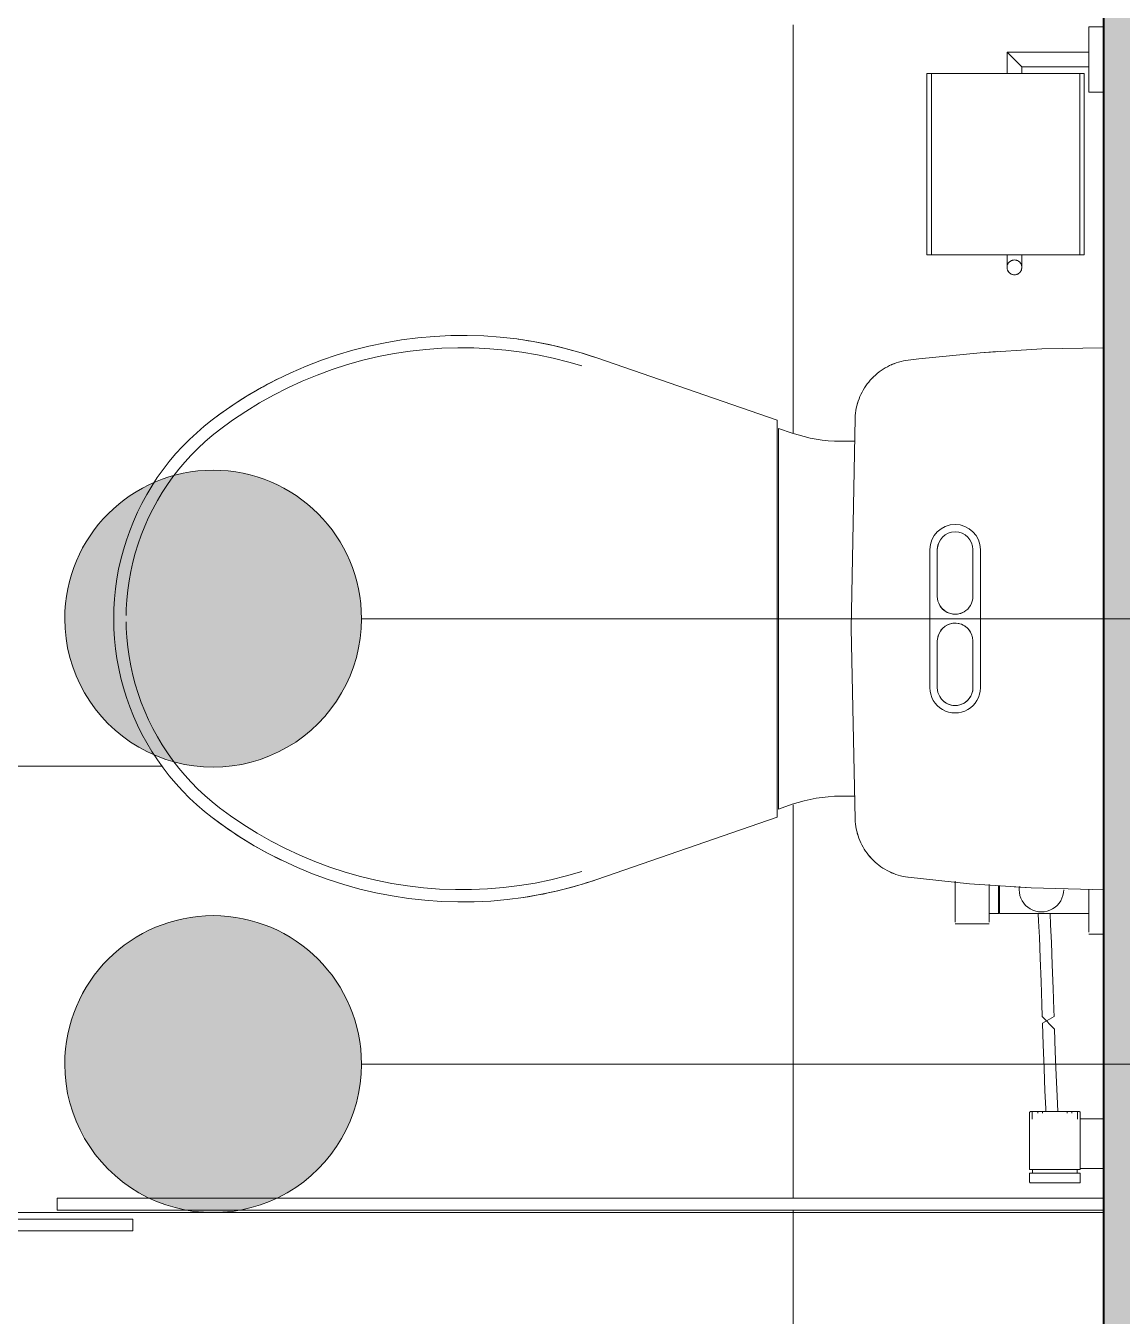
# Model space of a CAD drawing. Header units: millimetres. Extents: x -11245 to 24889, y -43080 to -3800.
# Drawn here: x 1479 to 2218, y -15499 to -14630 of the extents above; entities that cross this region are included whole.
import ezdxf

# ---------------------------------------------------------------- set-up
doc = ezdxf.new("R2010")
doc.units = ezdxf.units.MM
doc.linetypes.add('Projeção', pattern=[3.96875, 2.38125, -1.5875])
for name, color, linetype, lineweight in [('A-ANNO-NOTE', 131, 'Continuous', 9), ('A-FLOR', 192, 'Continuous', 18), ('A-FLOR-PATT', 8, 'Continuous', 18), ('A-GENM', 13, 'Continuous', 9), ('A-WALL', 113, 'Continuous', 18), ('A-WALL-PATT', 111, 'Continuous', 18), ('I-FURN', 30, 'Continuous', 9), ('P-SANR-FIXT', 6, 'Continuous', 9)]:
    doc.layers.add(name, color=color, linetype=linetype, lineweight=lineweight)

# ---------------------------------------------------------------- blocks, each defined once
blk = doc.blocks.new('CRT-POR-Folha-Madeira-Face Based vidro - CRT-POR-Folha-Madeira-Face Based vidro-4438601-PONTOS HIDRÁULICOS TÉRREO')
at = {"layer": 'A-GENM'}
for p, q in [((2205.38, -15419.91), (1500.38, -15419.91)), ((1500.38, -15419.91), (1500.38, -15427.91)), ((2205.38, -15427.91), (2205.38, -15419.91)), ((1500.38, -15427.91), (2205.38, -15427.91))]:
    blk.add_line(p, q, dxfattribs=at)
blk = doc.blocks.new('CRT-POR-Folha-Madeira-Face Based vidro - CRT-POR-Folha-Madeira-Face Based vidro-4438602-PONTOS HIDRÁULICOS TÉRREO')
at = {"layer": 'A-GENM'}
for p, q in [((1551.38, -15433.99), (796.38, -15433.99)), ((796.38, -15433.99), (796.38, -15441.99)), ((1551.38, -15441.99), (1551.38, -15433.99)), ((796.38, -15441.99), (1551.38, -15441.99))]:
    blk.add_line(p, q, dxfattribs=at)
blk = doc.blocks.new('Bacia Sanitária - Caixa acoplada-3529764-PONTOS HIDRÁULICOS TÉRREO')
at = {"layer": 'P-SANR-FIXT'}
for p, q in [((171.5, -173), (78.5, -173)), ((110, -178), (78.5, -178)), ((171.5, -178), (140, -178)), ((78.5, -202), (110, -202)), ((78.5, -207), (171.5, -207)), ((140, -202), (171.5, -202)), ((5.46, -257.72), (5.46, -267.18)), ((244.54, -267.18), (244.54, -257.69)), ((0, -299.76), (-3.18, -309)), ((253.18, -309), (250, -299.76)), ((-8.77, -310), (-50.6, -431.35)), ((-50.6, -431.35), (-8.77, -310)), ((-3.18, -309), (253.18, -309)), ((242.91, -310), (7.09, -310)), ((300.6, -431.35), (258.77, -310)), ((258.77, -310), (300.6, -431.35))]:
    blk.add_line(p, q, dxfattribs=at)
at = {"layer": 'P-SANR-FIXT', "flags": 128}
for points in [[(-57.5, -90), (-56.67, -131.59), (-54.17, -173.11), (-50.02, -214.5), (-49.13, -221.64)], [(-57.5, -90), (-56.67, -131.59), (-55.63, -148.82)], [(299.13, -221.64), (303.57, -180.28), (306.36, -138.78), (307.48, -97.2), (307.5, -90)], [(305.59, -150.22), (306.36, -138.78), (307.48, -97.2), (307.5, -90)], [(-54.86, -161.66), (-54.17, -173.11), (-50.02, -214.5), (-49.13, -221.64)], [(299.13, -221.64), (303.57, -180.28), (304.73, -163.06)], [(-49.13, -221.64), (-48.89, -223.27), (-48.59, -224.88), (-48.22, -226.47), (-47.79, -228.06), (-47.29, -229.62), (-46.74, -231.16), (-46.12, -232.68), (-45.44, -234.17), (-44.7, -235.64), (-43.9, -237.07), (-43.05, -238.47), (-42.14, -239.84), (-41.18, -241.17), (-40.17, -242.45), (-39.1, -243.7), (-37.99, -244.9), (-36.83, -246.06), (-35.62, -247.17), (-34.37, -248.23), (-33.08, -249.24), (-31.75, -250.2), (-30.38, -251.11), (-28.97, -251.96), (-27.54, -252.75), (-26.07, -253.48), (-24.58, -254.16), (-23.06, -254.77), (-21.51, -255.32), (-19.95, -255.81), (-18.36, -256.24), (-16.77, -256.6), (-15.15, -256.9), (-13.53, -257.14), (-11.9, -257.31), (-10.26, -257.41), (-10.03, -257.42)], [(-49.13, -221.64), (-48.89, -223.27), (-48.59, -224.88), (-48.22, -226.47), (-47.79, -228.06), (-47.29, -229.62), (-46.74, -231.16), (-46.12, -232.68), (-45.44, -234.17), (-44.7, -235.64), (-43.9, -237.07), (-43.05, -238.47), (-42.14, -239.84), (-41.18, -241.17), (-40.17, -242.45), (-39.1, -243.7), (-37.99, -244.9), (-36.83, -246.06), (-35.62, -247.17), (-34.37, -248.23), (-33.08, -249.24), (-31.75, -250.2), (-30.38, -251.11), (-28.97, -251.96), (-27.54, -252.75), (-26.07, -253.48), (-24.58, -254.16), (-23.06, -254.77), (-21.51, -255.32), (-19.95, -255.81), (-18.36, -256.24), (-16.77, -256.6), (-15.15, -256.9), (-13.53, -257.14), (-11.9, -257.31), (-10.26, -257.41)], [(260.03, -257.42), (261.67, -257.33), (263.3, -257.17), (264.92, -256.94), (266.54, -256.65), (268.14, -256.3), (269.72, -255.88), (271.29, -255.4), (272.84, -254.85), (274.36, -254.25), (275.86, -253.58), (277.33, -252.86), (278.77, -252.07), (280.18, -251.23), (281.55, -250.34), (282.89, -249.38), (284.19, -248.38), (285.44, -247.33), (286.66, -246.22), (287.82, -245.07), (288.94, -243.88), (290.02, -242.64), (291.04, -241.35), (292.01, -240.03), (292.92, -238.67), (293.78, -237.27), (294.59, -235.84), (295.34, -234.38), (296.02, -232.9), (296.65, -231.38), (297.22, -229.84), (297.72, -228.28), (298.16, -226.7), (298.54, -225.11), (298.85, -223.5), (299.1, -221.88), (299.13, -221.64)], [(260.03, -257.42), (261.67, -257.33), (263.3, -257.17), (264.92, -256.94), (266.54, -256.65), (268.14, -256.3), (269.72, -255.88), (271.29, -255.4), (272.84, -254.85), (274.36, -254.25), (275.86, -253.58), (277.33, -252.86), (278.77, -252.07), (280.18, -251.23), (281.55, -250.34), (282.89, -249.38), (284.19, -248.38), (285.44, -247.33), (286.66, -246.22), (287.82, -245.07), (288.94, -243.88), (290.02, -242.64), (291.04, -241.35), (292.01, -240.03), (292.92, -238.67), (293.78, -237.27), (294.59, -235.84), (295.34, -234.38), (296.02, -232.9), (296.65, -231.38), (297.22, -229.84), (297.72, -228.28), (298.16, -226.7), (298.54, -225.11), (298.85, -223.5), (299.1, -221.88)], [(-10.03, -257.42), (131.54, -259.99), (260.03, -257.42)], [(128.36, -259.94), (131.54, -259.99), (260.03, -257.42)], [(7.09, -310), (3.56, -310), (0.21, -310), (-2.8, -310), (-5.31, -310), (-7.2, -310), (-8.38, -310), (-8.77, -310)], [(258.77, -310), (258.38, -310), (257.2, -310), (255.31, -310), (252.8, -310), (249.79, -310), (246.44, -310), (242.91, -310)], [(-50.6, -431.35), (-54.02, -441.95), (-57.01, -452.67), (-59.57, -463.5), (-61.69, -474.43), (-63.38, -485.43), (-64.62, -496.49), (-65.42, -507.6), (-65.78, -518.72), (-65.69, -529.85), (-65.15, -540.97), (-64.17, -552.06), (-62.75, -563.1), (-60.89, -574.07), (-58.59, -584.96), (-55.86, -595.75), (-52.69, -606.43), (-49.11, -616.96), (-45.1, -627.35), (-40.68, -637.57), (-35.86, -647.6), (-30.64, -657.43), (-25.03, -667.04), (-19.05, -676.43), (-12.69, -685.56), (-8.87, -690.69)], [(258.87, -690.69), (265.44, -681.71), (271.64, -672.46), (277.47, -662.98), (282.91, -653.27), (287.96, -643.35), (292.61, -633.24), (296.86, -622.95), (300.68, -612.5), (304.09, -601.9), (307.07, -591.18), (309.62, -580.34), (311.73, -569.41), (313.41, -558.41), (314.64, -547.34), (315.43, -536.24), (315.78, -525.12), (315.68, -513.99), (315.13, -502.87), (314.14, -491.78), (312.71, -480.74), (310.84, -469.77), (308.53, -458.88), (305.79, -448.09), (302.62, -437.42), (300.6, -431.35)], [(-2.27, -685.67), (-8.64, -676.95), (-14.66, -667.98), (-20.32, -658.78), (-25.6, -649.36), (-30.5, -639.74), (-35.01, -629.93), (-39.13, -619.94), (-42.84, -609.8), (-46.15, -599.52), (-49.04, -589.11), (-51.51, -578.6), (-53.56, -568), (-55.19, -557.32), (-56.38, -546.59), (-57.15, -535.82), (-57.48, -525.02), (-57.39, -514.23), (-56.86, -503.44), (-55.9, -492.68), (-54.51, -481.97), (-52.69, -471.33), (-50.45, -460.76), (-47.79, -450.3), (-45.22, -441.55)], [(295.22, -441.55), (298.24, -451.92), (300.83, -462.4), (303.01, -472.98), (304.75, -483.64), (306.08, -494.36), (306.97, -505.12), (307.43, -515.91), (307.46, -526.71), (307.06, -537.5), (306.22, -548.27), (304.96, -558.99), (303.27, -569.66), (301.15, -580.25), (298.61, -590.74), (295.66, -601.13), (292.29, -611.39), (288.51, -621.51), (284.33, -631.47), (279.76, -641.25), (274.8, -650.84), (269.46, -660.23), (263.75, -669.39), (257.67, -678.32), (252.27, -685.67)], [(122.86, -748.66), (118.6, -748.58), (112.21, -748.19), (105.85, -747.55), (99.51, -746.66), (93.21, -745.52), (86.97, -744.12), (80.78, -742.47), (74.67, -740.58), (68.64, -738.45), (62.69, -736.07), (56.85, -733.47), (51.12, -730.62), (45.5, -727.56), (40.01, -724.27), (34.66, -720.76), (29.45, -717.04), (24.39, -713.12), (19.5, -708.99), (14.77, -704.68), (10.22, -700.18), (5.86, -695.5), (1.68, -690.65), (-2.27, -685.67)], [(252.27, -685.67), (248.29, -690.68), (244.12, -695.53), (239.75, -700.21), (235.2, -704.71), (230.47, -709.02), (225.58, -713.14), (220.52, -717.06), (215.31, -720.78), (209.96, -724.29), (204.47, -727.58), (198.85, -730.64), (193.12, -733.48), (187.27, -736.09), (181.33, -738.46), (175.29, -740.59), (169.18, -742.48), (162.99, -744.13), (156.75, -745.52), (150.45, -746.67), (144.12, -747.56), (137.75, -748.2), (131.36, -748.58), (127.04, -748.66)], [(-8.87, -690.69), (-4.69, -695.97), (-0.29, -701.07), (4.3, -705.99), (9.09, -710.72), (14.06, -715.26), (19.21, -719.59), (24.53, -723.72), (30.01, -727.63), (35.64, -731.32), (41.41, -734.77), (47.32, -738), (53.35, -740.99), (59.5, -743.73), (65.75, -746.23), (72.1, -748.47), (78.53, -750.46), (85.04, -752.19), (91.6, -753.65), (98.23, -754.86), (104.89, -755.79), (111.59, -756.47), (118.31, -756.87), (125.04, -757), (131.77, -756.86), (138.49, -756.46), (145.19, -755.78), (151.85, -754.84), (158.48, -753.64), (165.04, -752.17), (171.55, -750.43), (177.98, -748.44), (184.32, -746.2), (190.57, -743.7), (196.72, -740.95), (202.75, -737.96), (208.66, -734.73), (214.43, -731.27), (220.06, -727.58), (225.54, -723.67), (230.85, -719.54), (236, -715.2), (240.97, -710.66), (245.76, -705.93), (250.35, -701.01), (254.74, -695.9), (258.87, -690.69)]]:
    blk.add_lwpolyline(points, dxfattribs=at)
at = {"layer": 'P-SANR-FIXT'}
for centre, radius, start, end in [((78.5, -190), 17, 90, 270), ((171.5, -190), 17, 270, 90), ((78.5, -190), 12, 90, 180), ((78.5, -190), 12, 90, 270), ((110, -190), 12, 60, 90), ((110, -190), 12, 270, 90), ((140, -190), 12, 90, 270), ((140, -190), 12, 120, 210), ((171.5, -190), 12, 300, 90), ((171.5, -190), 12, 270, 90), ((110, -190), 12, 300, 30), ((140, -190), 12, 225, 255), ((78.5, -190), 12, 240, 270), ((-8.46, -216.45), 41, 200.69789, 204.26904), ((258.46, -216.45), 41, 335.5054, 339.30211), ((-8.46, -216.45), 41, 225.24012, 227.54301), ((258.46, -216.45), 41, 310.06676, 312.45699), ((-8.46, -216.45), 41, 250.59143, 254.38814), ((258.46, -216.45), 41, 285.61186, 289.18302), ((-94.5, -267.18), 99.96, 340.98138, 0), ((344.5, -267.18), 99.96, 180, 199.01862), ((212.5, -522.04), 278.29, 160.98138, 172.24546), ((37.5, -522.04), 278.29, 7.75454, 19.01862), ((212.5, -522.04), 278.29, 206.03771, 217.30179), ((37.5, -522.04), 278.29, 322.69821, 333.96229)]:
    blk.add_arc(centre, radius, start, end, dxfattribs=at)
blk = doc.blocks.new('Ducha Higiênica Mix_Match - Cobre Escovado-4413496-PONTOS HIDRÁULICOS TÉRREO')
at = {"layer": 'P-SANR-FIXT', "color": 55}
for p, q in [((30, -10), (30, 0)), ((154.25, 0), (154.25, -15.74)), ((187.75, -15.76), (187.75, 0)), ((0, -10), (28.53, -10)), ((16, -70), (16, -10)), ((188.5, -15.74), (150.04, -15.74)), ((188.5, -15.74), (188.5, -32.76)), ((196.99, -15.74), (191, -15.74)), ((191, -32.76), (191, -15.74)), ((154.65, -17.51), (149.5, -17.51)), ((149.5, -17.51), (149.5, -32.76)), ((149.5, -17.51), (149.5, -32.76)), ((150.5, -21.36), (149.5, -21.36)), ((150.5, -24.46), (149.5, -24.46)), ((191, -17.71), (188.5, -17.71)), ((149.5, -32.76), (149.5, -48.01)), ((149.5, -32.76), (149.5, -48.01)), ((188.5, -32.76), (188.5, -49.78)), ((191, -49.78), (191, -32.76)), ((149.5, -41.06), (150.5, -41.06)), ((149.5, -44.16), (150.5, -44.16)), ((149.5, -48.01), (154.65, -48.01)), ((150.04, -49.78), (188.5, -49.78)), ((188.5, -47.81), (191, -47.81)), ((191, -49.78), (196.99, -49.78)), ((-3.57, -77), (0, -77)), ((-2.92, -70.8), (0, -70.8)), ((0, -70.4), (-2.87, -70.4)), ((-2.87, -70.4), (0, -70.4)), ((-2.82, -70), (0, -70)), ((0, -70), (16, -70)), ((0, -70.4), (0, -70.4)), ((0, -70.8), (16, -70.8)), ((0, -77), (21.87, -77)), ((15.31, -70.4), (16, -70)), ((16, -70.8), (15.31, -70.4)), ((16, -77), (16, -70.8)), ((23, -100), (23, -77)), ((-5.65, -100), (0, -100)), ((0, -100), (21.87, -100))]:
    blk.add_line(p, q, dxfattribs=at)
at = {"layer": 'P-SANR-FIXT', "color": 55, "flags": 128}
for points in [[(149.5, -16.28), (149.5, -16.26), (149.5, -16.24), (149.5, -16.22), (149.51, -16.2), (149.51, -16.18), (149.52, -16.15), (149.52, -16.13), (149.53, -16.11), (149.53, -16.09), (149.54, -16.07), (149.55, -16.05), (149.56, -16.03), (149.57, -16.01), (149.58, -15.99), (149.6, -15.98), (149.61, -15.96), (149.62, -15.94), (149.64, -15.92), (149.65, -15.91), (149.66, -15.89), (149.68, -15.88), (149.7, -15.86), (149.71, -15.85), (149.73, -15.84), (149.75, -15.83), (149.77, -15.81), (149.79, -15.8), (149.81, -15.79), (149.83, -15.78), (149.85, -15.78), (149.87, -15.77), (149.89, -15.76), (149.91, -15.76), (149.93, -15.75), (149.95, -15.75), (149.97, -15.74), (149.99, -15.74), (150.02, -15.74), (150.04, -15.74), (150.04, -15.74)], [(149.5, -17.93), (149.5, -17.65), (149.5, -17.4), (149.5, -17.18), (149.5, -16.97), (149.5, -16.8), (149.5, -16.65), (149.5, -16.52), (149.5, -16.42), (149.5, -16.35), (149.5, -16.3), (149.5, -16.28)], [(149.5, -16.28), (149.5, -16.3), (149.5, -16.34), (149.5, -16.4), (149.5, -16.49), (149.5, -16.61), (149.5, -16.76), (149.5, -16.92), (149.5, -17.12), (149.5, -17.34), (149.5, -17.58), (149.5, -17.85), (149.5, -18.14), (149.5, -18.46), (149.5, -18.8), (149.5, -19.16), (149.5, -19.54), (149.5, -19.95), (149.5, -20.37), (149.5, -20.82), (149.5, -21.28), (149.5, -21.76), (149.5, -22.26), (149.5, -22.78), (149.5, -23.31), (149.5, -23.86), (149.5, -24.42), (149.5, -24.99), (149.5, -25.58), (149.5, -26.18), (149.5, -26.79), (149.5, -27.41), (149.5, -28.03), (149.5, -28.67), (149.5, -29.31), (149.5, -29.96), (149.5, -30.61), (149.5, -31.26), (149.5, -31.92), (149.5, -32.58), (149.5, -32.76)], [(196.99, -15.74), (197.01, -15.74), (197.03, -15.74), (197.05, -15.74), (197.07, -15.75), (197.1, -15.75), (197.12, -15.75), (197.14, -15.76), (197.16, -15.77), (197.18, -15.77), (197.2, -15.78), (197.22, -15.79), (197.24, -15.8), (197.26, -15.81), (197.28, -15.82), (197.29, -15.83), (197.31, -15.85), (197.33, -15.86), (197.35, -15.87), (197.36, -15.89), (197.38, -15.9), (197.39, -15.92), (197.41, -15.94), (197.42, -15.95), (197.43, -15.97), (197.44, -15.99), (197.46, -16.01), (197.47, -16.03), (197.48, -16.04), (197.48, -16.06), (197.49, -16.08), (197.5, -16.1), (197.51, -16.13), (197.51, -16.15), (197.52, -16.17), (197.52, -16.19), (197.52, -16.21), (197.53, -16.23), (197.53, -16.25), (197.53, -16.27), (197.53, -16.28)], [(197.53, -32.76), (197.53, -32.1), (197.53, -31.44), (197.53, -30.79), (197.53, -30.13), (197.53, -29.48), (197.53, -28.84), (197.53, -28.2), (197.53, -27.57), (197.53, -26.95), (197.53, -26.34), (197.53, -25.74), (197.53, -25.15), (197.53, -24.57), (197.53, -24.01), (197.53, -23.45), (197.53, -22.92), (197.53, -22.4), (197.53, -21.89), (197.53, -21.41), (197.53, -20.94), (197.53, -20.49), (197.53, -20.06), (197.53, -19.65), (197.53, -19.26), (197.53, -18.89), (197.53, -18.55), (197.53, -18.23), (197.53, -17.93), (197.53, -17.65), (197.53, -17.4), (197.53, -17.17), (197.53, -16.97), (197.53, -16.8), (197.53, -16.64), (197.53, -16.52), (197.53, -16.42), (197.53, -16.35), (197.53, -16.3), (197.53, -16.28)], [(197.53, -16.28), (197.53, -16.29), (197.53, -16.33), (197.53, -16.4), (197.53, -16.49), (197.53, -16.61), (197.53, -16.75), (197.53, -16.92), (197.53, -17.12), (197.53, -17.34), (197.53, -17.58), (197.53, -17.85), (197.53, -18.14), (197.53, -18.46), (197.53, -18.8), (197.53, -19.16), (197.53, -19.54), (197.53, -19.95), (197.53, -20.37), (197.53, -20.81), (197.53, -21.28), (197.53, -21.76), (197.53, -22.26), (197.53, -22.78), (197.53, -23.31), (197.53, -23.85), (197.53, -24.42), (197.53, -24.99), (197.53, -25.58), (197.53, -26.18), (197.53, -26.79), (197.53, -27.41), (197.53, -28.03), (197.53, -28.67), (197.53, -29.31), (197.53, -29.96), (197.53, -30.61), (197.53, -31.26), (197.53, -31.92), (197.53, -32.58), (197.53, -32.76)], [(16, -36.04), (23.68, -35.63), (35.59, -35.1), (50.51, -34.52), (66.46, -33.95), (81.02, -33.45), (85.5, -33.3)], [(149.5, -30.85), (138.98, -31.34), (124.91, -31.91), (109.07, -32.49), (93.93, -33.01), (85.5, -41.3)], [(149.5, -38.85), (147.32, -38.96), (135.41, -39.5), (120.49, -40.08), (104.54, -40.65), (89.98, -41.15), (85.5, -33.3)], [(149.5, -32.76), (149.5, -33.42), (149.5, -34.07), (149.5, -34.73), (149.5, -35.38), (149.5, -36.03), (149.5, -36.67), (149.5, -37.31), (149.5, -37.94), (149.5, -38.56), (149.5, -39.17), (149.5, -39.77), (149.5, -40.37), (149.5, -40.94), (149.5, -41.51), (149.5, -42.06), (149.5, -42.6), (149.5, -43.12), (149.5, -43.62), (149.5, -44.11), (149.5, -44.58), (149.5, -45.03), (149.5, -45.46), (149.5, -45.86), (149.5, -46.25), (149.5, -46.62), (149.5, -46.97), (149.5, -47.29), (149.5, -47.59), (149.5, -47.86), (149.5, -48.11), (149.5, -48.34), (149.5, -48.54), (149.5, -48.72), (149.5, -48.87), (149.5, -48.99), (149.5, -49.09), (149.5, -49.16), (149.5, -49.21), (149.5, -49.23)], [(197.53, -32.76), (197.53, -33.42), (197.53, -34.07), (197.53, -34.73), (197.53, -35.38), (197.53, -36.03), (197.53, -36.67), (197.53, -37.31), (197.53, -37.94), (197.53, -38.56), (197.53, -39.17), (197.53, -39.78), (197.53, -40.37), (197.53, -40.94), (197.53, -41.51), (197.53, -42.06), (197.53, -42.6), (197.53, -43.12), (197.53, -43.62), (197.53, -44.11), (197.53, -44.58), (197.53, -45.03), (197.53, -45.46), (197.53, -45.87), (197.53, -46.26), (197.53, -46.62), (197.53, -46.97), (197.53, -47.29), (197.53, -47.59), (197.53, -47.86), (197.53, -48.12), (197.53, -48.34), (197.53, -48.54), (197.53, -48.72), (197.53, -48.87), (197.53, -49), (197.53, -49.09), (197.53, -49.17), (197.53, -49.21), (197.53, -49.23)], [(197.53, -49.23), (197.53, -49.22), (197.53, -49.18), (197.53, -49.12), (197.53, -49.02), (197.53, -48.91), (197.53, -48.76), (197.53, -48.59), (197.53, -48.4), (197.53, -48.18), (197.53, -47.93), (197.53, -47.67), (197.53, -47.37), (197.53, -47.06), (197.53, -46.72), (197.53, -46.36), (197.53, -45.97), (197.53, -45.57), (197.53, -45.15), (197.53, -44.7), (197.53, -44.24), (197.53, -43.76), (197.53, -43.26), (197.53, -42.74), (197.53, -42.21), (197.53, -41.66), (197.53, -41.1), (197.53, -40.52), (197.53, -39.94), (197.53, -39.34), (197.53, -38.73), (197.53, -38.11), (197.53, -37.48), (197.53, -36.85), (197.53, -36.21), (197.53, -35.56), (197.53, -34.91), (197.53, -34.25), (197.53, -33.59), (197.53, -32.94), (197.53, -32.76)], [(16, -44.06), (21.18, -43.76), (32.02, -43.25), (46.09, -42.68), (61.93, -42.11), (77.07, -41.58), (85.5, -41.3)], [(149.5, -49.23), (149.5, -49.22), (149.5, -49.18), (149.5, -49.11), (149.5, -49.02), (149.5, -48.9), (149.5, -48.76), (149.5, -48.59), (149.5, -48.4), (149.5, -48.18), (149.5, -47.93), (149.5, -47.66)], [(150.04, -49.78), (150.02, -49.78), (150, -49.77), (149.98, -49.77), (149.96, -49.77), (149.94, -49.77), (149.91, -49.76), (149.89, -49.75), (149.87, -49.75), (149.85, -49.74), (149.83, -49.73), (149.81, -49.72), (149.79, -49.71), (149.77, -49.7), (149.76, -49.69), (149.74, -49.68), (149.72, -49.67), (149.7, -49.66), (149.69, -49.64), (149.67, -49.63), (149.65, -49.61), (149.64, -49.6), (149.62, -49.58), (149.61, -49.56), (149.6, -49.54), (149.59, -49.53), (149.57, -49.51), (149.56, -49.49), (149.55, -49.47), (149.55, -49.45), (149.54, -49.43), (149.53, -49.41), (149.52, -49.39), (149.52, -49.37), (149.51, -49.35), (149.51, -49.32), (149.5, -49.3), (149.5, -49.28), (149.5, -49.26), (149.5, -49.24), (149.5, -49.23)], [(197.53, -49.23), (197.53, -49.26), (197.53, -49.28), (197.53, -49.3), (197.52, -49.32), (197.52, -49.34), (197.51, -49.36), (197.51, -49.38), (197.5, -49.41), (197.49, -49.43), (197.49, -49.45), (197.48, -49.47), (197.47, -49.48), (197.46, -49.5), (197.45, -49.52), (197.43, -49.54), (197.42, -49.56), (197.41, -49.58), (197.4, -49.59), (197.38, -49.61), (197.37, -49.62), (197.35, -49.64), (197.33, -49.65), (197.32, -49.67), (197.3, -49.68), (197.28, -49.69), (197.26, -49.7), (197.24, -49.71), (197.22, -49.72), (197.2, -49.73), (197.18, -49.74), (197.16, -49.75), (197.14, -49.75), (197.12, -49.76), (197.1, -49.76), (197.08, -49.77), (197.06, -49.77), (197.04, -49.77), (197.02, -49.78), (196.99, -49.78), (196.99, -49.78)]]:
    blk.add_lwpolyline(points, dxfattribs=at)
at = {"layer": 'P-SANR-FIXT', "color": 55}
for start, end in [(270, 90), (261.69343, 270)]:
    blk.add_arc((0, -41.84), 15, start, end, dxfattribs=at)
blk = doc.blocks.new('PAPELEIRA - PAPELEIRA-4686294-PONTOS HIDRÁULICOS TÉRREO')
at = {"layer": 'I-FURN', "color": 254}
for p, q in [((-22, 0), (-22, -10)), ((22, -10), (22, 0)), ((22, -10), (-22, -10)), ((-5, -10), (-5, -65)), ((5, -55), (5, -10)), ((131.6, -12.96), (9.36, -12.96)), ((9.36, -118.96), (9.36, -12.96)), ((131.6, -15.86), (9.36, -15.86)), ((131.6, -12.96), (131.6, -118.96)), ((9.36, -55), (5, -55)), ((140, -55), (131.6, -55)), ((140, -55), (131.6, -55)), ((-5, -65), (9.36, -65)), ((131.6, -65), (140, -65)), ((131.6, -65), (140, -65)), ((9.36, -115.86), (131.6, -115.86)), ((9.36, -118.96), (131.6, -118.96))]:
    blk.add_line(p, q, dxfattribs=at)
for start, end in [(90, 270), (270, 90)]:
    blk.add_arc((140, -60), 5, start, end, dxfattribs=at)
for points, knots in [([(-5, -65), (-5, -65), (-4.91, -64.91), (-4.63, -64.63), (-4.34, -64.34), (-4.04, -64.04), (-3.76, -63.76), (-3.46, -63.46), (-3.05, -63.05), (-2.6, -62.6), (-2.21, -62.21), (-1.91, -61.91), (-1.61, -61.61), (-1.3, -61.3), (-0.98, -60.98), (-0.65, -60.65), (-0.33, -60.33), (0, -60), (0.33, -59.67), (0.65, -59.35), (0.98, -59.02), (1.3, -58.7), (1.61, -58.39), (1.91, -58.09), (2.21, -57.79), (2.5, -57.5), (2.78, -57.22), (3.13, -56.86), (3.46, -56.54), (3.76, -56.24), (4.04, -55.96), (4.34, -55.66), (4.63, -55.37), (4.91, -55.09), (5, -55), (5, -55)], [0, 0, 0, 0, 0.083333, 0.125, 0.166667, 0.208333, 0.229167, 0.25, 0.291667, 0.333333, 0.354167, 0.375, 0.395833, 0.416667, 0.4375, 0.458333, 0.479167, 0.5, 0.520833, 0.541667, 0.5625, 0.583333, 0.604167, 0.625, 0.645833, 0.666667, 0.6875, 0.708333, 0.75, 0.770833, 0.791667, 0.833333, 0.875, 0.916667, 1, 1, 1, 1]), ([(135.67, -62.5), (135.56, -62.31), (135.37, -61.92), (135.09, -61.09), (134.94, -60), (135.09, -58.91), (135.37, -58.08), (135.56, -57.69), (135.67, -57.5)], [0.3333333, 0.3333333, 0.3333333, 0.3333333, 0.375, 0.4166667, 0.5, 0.5833333, 0.625, 0.6666667, 0.6666667, 0.6666667, 0.6666667]), ([(137.5, -55.67), (137.59, -55.62), (137.79, -55.51), (138.19, -55.33), (138.91, -55.09), (139.55, -55), (140, -55)], [0.8333333, 0.8333333, 0.8333333, 0.8333333, 0.8541667, 0.875, 0.9166667, 1, 1, 1, 1]), ([(140, -55), (140.45, -55), (141.09, -55.09), (141.92, -55.37), (142.31, -55.56), (142.5, -55.67)], [0, 0, 0, 0, 0.0833333, 0.125, 0.1666667, 0.1666667, 0.1666667, 0.1666667]), ([(144.33, -57.5), (144.44, -57.69), (144.63, -58.08), (144.91, -58.91), (145.06, -60), (144.91, -61.09), (144.63, -61.92), (144.44, -62.31), (144.33, -62.5)], [0.3333333, 0.3333333, 0.3333333, 0.3333333, 0.375, 0.4166667, 0.5, 0.5833333, 0.625, 0.6666667, 0.6666667, 0.6666667, 0.6666667]), ([(140, -65), (139.55, -65), (138.91, -64.91), (138.08, -64.63), (137.69, -64.44), (137.5, -64.33)], [0, 0, 0, 0, 0.0833333, 0.125, 0.1666667, 0.1666667, 0.1666667, 0.1666667]), ([(143.97, -63.04), (143.9, -63.13), (143.76, -63.3), (143.46, -63.62), (143.05, -63.98), (142.6, -64.28), (142.21, -64.49), (141.81, -64.67), (141.09, -64.91), (140.45, -65), (140, -65)], [0.7083333, 0.7083333, 0.7083333, 0.7083333, 0.7291667, 0.75, 0.7916667, 0.8333333, 0.8541667, 0.875, 0.9166667, 1, 1, 1, 1])]:
    blk.add_open_spline(points, degree=3, knots=knots, dxfattribs=at)
blk = doc.blocks.new('CRT_ANO_Id pontos hidráulicos - CRT_ANO_Id pontos hidráulicos-4987374-PONTOS HIDRÁULICOS TÉRREO')
at = {"layer": 'A-ANNO-NOTE'}
h = blk.add_hatch(color=256, dxfattribs=at)
edge = h.paths.add_edge_path()
edge.add_arc((6, 0), 1, 0, 180)
edge.add_arc((6, 0), 1, 180, 360)
at = {"layer": 'A-ANNO-NOTE', "linetype": 'Projeção'}
blk.add_line((0, 0), (-5, 0), dxfattribs=at)
at = {"layer": 'A-ANNO-NOTE'}
blk.add_line((0, 0), (5, 0), dxfattribs=at)
for start, end in [(360, 180), (180, 360)]:
    blk.add_arc((6, 0), 1, start, end, dxfattribs=at)
blk = doc.blocks.new('CRT_ANO_Id pontos hidráulicos - CRT_ANO_Id pontos hidráulicos-4987487-PONTOS HIDRÁULICOS TÉRREO')
at = {"layer": 'A-ANNO-NOTE'}
h = blk.add_hatch(color=256, dxfattribs=at)
edge = h.paths.add_edge_path()
edge.add_arc((6, 0), 1, 0, 180)
edge.add_arc((6, 0), 1, 180, 360)
at = {"layer": 'A-ANNO-NOTE', "linetype": 'Projeção'}
blk.add_line((0, 0), (-5, 0), dxfattribs=at)
at = {"layer": 'A-ANNO-NOTE'}
blk.add_line((0, 0), (5, 0), dxfattribs=at)
for start, end in [(0, 180), (180, 360)]:
    blk.add_arc((6, 0), 1, start, end, dxfattribs=at)

msp = doc.modelspace()

# ---------------------------------------------------------------- hatches: boundary and pattern name
at = {"layer": 'A-FLOR-PATT', "lineweight": 9}
h = msp.add_hatch(dxfattribs=at)
h.set_pattern_fill('FP_14', color=9, style=0, pattern_type=2)
h.set_pattern_definition([(90, (18795.4, 1670.3), (-1200, 7e-14), []), (180, (18795.4, 1670.3), (-1e-13, -1200), [])])
h.paths.add_polyline_path([(971.32, -15429.65), (2205.38, -15429.65), (2205.38, -15427.91), (1500.38, -15427.91), (1500.38, -15419.91), (2205.38, -15419.91), (2205.38, -15399.9), (2183.27, -15400.65), (2183.27, -15403.15), (2189.64, -15403.15), (2189.64, -15409.14), (2155.6, -15409.14), (2155.6, -15403.15), (2161.98, -15403.15), (2161.11, -15400.65), (2155.6, -15400.65), (2155.6, -15362.19), (2166.54, -15361.65), (2161.56, -15228.15), (2135.38, -15227.13), (2134.58, -15228.15), (2128.38, -15228.15), (2128.38, -15234.03), (2105.38, -15234.03), (2105.38, -15206.88), (2067.06, -15201.26), (2054.32, -15195.3), (2041.95, -15180.37), (2037.95, -15164.5), (2037.66, -15149.19), (2028.2, -15149.19), (2011.68, -15150.57), (1985.38, -15158.18), (1985.38, -15163.42), (1853.83, -15207.68), (1810.89, -15217.9), (1776.96, -15219.69), (1752.1, -15219.4), (1721.65, -15215.08), (1698.35, -15209.87), (1657.76, -15194.85), (1648.55, -15190.58), (1601.04, -15160.03), (1572.81, -15131.47), (1554.7, -15100.65), (1550.89, -15093.03), (1542.71, -15064.75), (1539.45, -15045.01), (1538.93, -15023.53), (1540.97, -15002.46), (1548.25, -14974.53), (1552.28, -14963.17), (1570.63, -14931.3), (1578.09, -14921.53), (1588.81, -14910.98), (1609.23, -14892.98), (1656.47, -14864.97), (1691.99, -14851.61), (1703.1, -14847.91), (1735.77, -14841.91), (1756.3, -14839.38), (1797.46, -14840.55), (1816.99, -14842.85), (1874.69, -14857.72), (1985.38, -14896.27), (1986.38, -14901.47), (1995.62, -14904.65), (2011.68, -14908.74), (2037.66, -14910.11), (2039.18, -14890.23), (2044.76, -14874.46), (2058.46, -14860.88), (2077.02, -14855.2), (2156.67, -14848.7), (2205.38, -14847.15), (2205.38, -14675.03), (2195.38, -14674.28), (2195.38, -14658.03), (2150.38, -14658.03), (2150.38, -14662.39), (2192.42, -14662.68), (2192.42, -14784.63), (2150.38, -14784.63), (2149.52, -14795.1), (2147.85, -14797.18), (2145.34, -14797.68), (2142.41, -14796.54), (2140.38, -14791.73), (2139.42, -14784.63), (2086.42, -14784.63), (2086.42, -14662.39), (2140.38, -14662.39), (2141.05, -14648.03), (2195.38, -14647.33), (2195.38, -14631.03), (2205.38, -14631.03), (2205.38, -14629.65), (1685.38, -14629.65), (1685.38, -13659.65), (1705.38, -13659.65), (1705.38, -13329.65), (1695.38, -13329.65), (1695.38, -13339.65), (1600.38, -13339.65), (1596.84, -13338.19), (1595.38, -13334.65), (1595.38, -13329.65), (925.38, -13329.65), (925.38, -14029.65), (895.38, -14029.65), (895.38, -13334.65), (893.92, -13338.19), (890.38, -13339.65), (795.38, -13339.65), (795.38, -14647.65), (805.38, -14648.4), (805.38, -14664.65), (880.38, -14665.32), (879.71, -15274.65), (805.38, -15275.34), (805.38, -15291.65), (795.38, -15291.65), (795.38, -15429.65), (836.38, -15429.65), (836.38, -15412.99), (839.02, -15406.63), (843.55, -15404.77), (851.38, -15405.6), (853.89, -15406.98), (856.38, -15412.99), (856.38, -15429.65), (863.28, -15429.65)])
h.paths.add_polyline_path([(2172.62, -15403.15), (2171.87, -15401.64), (2170.72, -15403.15)])
h.paths.add_polyline_path([(2189.64, -15366.4), (2205.38, -15366.4), (2205.38, -15240.68), (2195.38, -15240.68), (2195.38, -15228.15), (2169.29, -15228.15), (2171.11, -15269.78), (2175.32, -15361.65), (2189.64, -15362.19)])
h.paths.add_polyline_path([(805.38, -15264.65), (870.38, -15263.96), (870.38, -14674.65), (805.38, -14675.34), (805.38, -14691.65), (795.38, -14691.65), (795.38, -15247.65), (805.38, -15248.4), (805.38, -15263.96)])
h.paths.add_polyline_path([(2073.45, -14894.68), (2072.93, -14893.82), (2072.96, -14894.49)])
h.paths.add_polyline_path([(2076.33, -14891.19), (2076.62, -14890.23), (2076.21, -14890.87)])
h = msp.add_hatch(dxfattribs=at)
h.set_pattern_fill('FP_16', color=9, style=0, pattern_type=2)
h.set_pattern_definition([(90, (1995.4, -15129.7), (-1200, 7e-14), []), (180, (1995.4, -15129.7), (-1e-13, -1200), [])])
h.paths.add_polyline_path([(2057.61, -15816.31), (2059.12, -15818.74), (2057.94, -15818.44), (2057.63, -15816.44)])
h.paths.add_polyline_path([(2205.38, -16329.65), (2205.38, -15934.65), (2195.38, -15934.65), (2195.38, -15893.43), (2170.38, -15893.7), (2169.42, -15966.24), (2167.91, -15969), (2164.61, -15969.37), (2162.38, -15965.45), (2161.38, -15890.52), (2157.54, -15887.28), (2155.38, -15887.33), (2155.38, -15894.65), (2135.38, -15894.65), (2135.38, -16219.65), (2080.38, -16219.65), (2079.76, -15897.2), (2078.42, -15903.48), (2074.89, -15909.1), (2074.39, -15912.91), (2071.12, -15917.87), (2069.24, -15918.1), (2069.14, -15921.1), (2067.25, -15923.57), (2067.25, -15921.26), (2062.59, -15927.81), (2059.12, -15930.87), (2061.1, -15930.46), (2050.1, -15939.04), (2049.48, -15937.13), (2041.02, -15943.15), (2036.25, -15944.91), (2036.25, -15945.69), (2023.71, -15948.78), (2019.66, -15948.78), (2017.74, -15948.08), (2007.46, -15949.4), (1980.33, -15943.15), (1958.32, -15927.11), (1943.49, -15903.48), (1938.46, -15872.95), (1944.51, -15844.45), (1959.79, -15821.02), (1982.65, -15805.42), (2011.68, -15800.29), (2017.74, -15801.48), (2023.79, -15800.78), (2030.1, -15801.99), (2031.04, -15804.3), (2032.94, -15803.14), (2036.08, -15805.37), (2041.2, -15806.54), (2046.66, -15810.42), (2049.48, -15810.19), (2057.61, -15816.31), (2055.12, -15816.44), (2063.58, -15822.45), (2069.24, -15831.46), (2069.28, -15828.66), (2071.2, -15833.08), (2072.05, -15833.54), (2073, -15833.88), (2076.69, -15840.79), (2075.1, -15840.79), (2078.66, -15846.46), (2080.38, -15855.68), (2080.38, -15519.65), (2135.38, -15519.65), (2135.38, -15844.65), (2155.38, -15845.5), (2156.38, -15860.45), (2159.43, -15851.07), (2162.38, -15847.3), (2162.01, -15733.78), (2148.96, -15732.76), (2144.9, -15726.87), (2141.5, -15717.28), (2140.29, -15701.86), (2142.07, -15688.2), (2145.15, -15680.4), (2148.96, -15674.8), (2154.41, -15673.78), (2164.79, -15674.8), (2167.39, -15677.8), (2172.4, -15687.65), (2205.38, -15683.69), (2205.38, -15429.65), (856.38, -15429.65), (856.38, -15431.89), (836.38, -15431.89), (836.38, -15429.65), (795.38, -15429.65), (795.38, -16329.65), (1000.38, -16329.65), (1000.38, -16319.65), (2000.38, -16319.65), (2000.38, -16329.65)])
h.paths.add_polyline_path([(2195.38, -15845.87), (2195.38, -15804.65), (2205.38, -15804.65), (2205.38, -15723.88), (2170.98, -15720.04), (2170.38, -15726.51), (2170.38, -15845.87), (2187.45, -15845.87)])
h.paths.add_polyline_path([(2172.34, -15711.9), (2174.62, -15709.11), (2172.4, -15711.55), (2172.37, -15711.73)])
h.paths.add_polyline_path([(2175.16, -15708.69), (2176.35, -15704.86), (2176.14, -15701.26), (2176.2, -15704.41), (2175.2, -15708.54)])
h.paths.add_polyline_path([(2175.04, -15698.68), (2172.4, -15696.02), (2173.08, -15697.57), (2174.62, -15698.44)])
h.paths.add_polyline_path([(848.92, -15471.21), (841.38, -15470.11), (838.87, -15469.01), (836.38, -15462.99), (836.38, -15444.09), (856.38, -15444.09), (856.38, -15462.99), (853.74, -15469.36), (849.24, -15471.09)])
h.paths.add_polyline_path([(846.38, -15441.99), (796.38, -15441.99), (796.38, -15433.99), (1551.38, -15433.99), (1551.38, -15441.99), (847.38, -15441.99)])
h.paths.add_polyline_path([(846.38, -15443.87), (841.38, -15442.41), (851.97, -15442.46), (853.43, -15443.42), (847.38, -15443.81)])
h.paths.add_polyline_path([(846.38, -15433.77), (841.38, -15432.31), (851.97, -15432.36), (853.43, -15433.32), (847.38, -15433.71)])
at = {"layer": 'A-WALL-PATT'}
h = msp.add_hatch(color=256, dxfattribs=at)
h.paths.add_polyline_path([(2385.38, -16329.65), (2385.38, -16207.26), (2205.38, -16207.26), (2205.38, -16329.65), (2232.49, -16329.65)])
h.paths.add_polyline_path([(2232.49, -15547.26), (2385.38, -15547.26), (2385.38, -13329.65), (2205.38, -13329.65), (2205.38, -15547.26)])
h.paths.add_polyline_path([(2205.38, -13149.65), (2385.38, -13149.65), (2385.38, -13074.65), (2205.38, -13074.65)])
h.paths.add_polyline_path([(2205.38, -12224.65), (2385.38, -12224.65), (2385.38, -12149.65), (2205.38, -12149.65)])

# ---------------------------------------------------------------- linework, layer by layer
at = {"layer": 'A-FLOR'}
msp.add_line((856.38, -15429.65), (2205.38, -15429.65), dxfattribs=at)
at = {"layer": 'A-WALL', "lineweight": 40}
msp.add_line((2205.38, -14479.65), (2205.38, -16329.65), dxfattribs=at)

# ---------------------------------------------------------------- block references
at = {"layer": 'A-ANNO-NOTE', "xscale": 100, "yscale": 100, "zscale": 100, "rotation": 180}
for p in [(2205.38, -15029.65), (2205.38, -15329.65)]:
    msp.add_blockref('CRT_ANO_Id pontos hidráulicos - CRT_ANO_Id pontos hidráulicos-4987374-PONTOS HIDRÁULICOS TÉRREO', p, dxfattribs=at)
at = {"layer": 'A-ANNO-NOTE', "xscale": 100, "yscale": 100, "zscale": 100}
for p in [(2385.38, -15029.65), (2385.38, -15329.65)]:
    msp.add_blockref('CRT_ANO_Id pontos hidráulicos - CRT_ANO_Id pontos hidráulicos-4987487-PONTOS HIDRÁULICOS TÉRREO', p, dxfattribs=at)
at = {"layer": 'A-GENM', "color": 55}
for name in ['CRT-POR-Folha-Madeira-Face Based vidro - CRT-POR-Folha-Madeira-Face Based vidro-4438601-PONTOS HIDRÁULICOS TÉRREO', 'CRT-POR-Folha-Madeira-Face Based vidro - CRT-POR-Folha-Madeira-Face Based vidro-4438602-PONTOS HIDRÁULICOS TÉRREO']:
    msp.add_blockref(name, (0, 0), dxfattribs=at)
at = {"layer": 'I-FURN', "color": 254, "rotation": 269.9999999999999}
msp.add_blockref('PAPELEIRA - PAPELEIRA-4686294-PONTOS HIDRÁULICOS TÉRREO', (2205.38, -14653.03), dxfattribs=at)
at = {"layer": 'P-SANR-FIXT', "color": 9, "rotation": 269.9999999999999}
msp.add_blockref('Bacia Sanitária - Caixa acoplada-3529764-PONTOS HIDRÁULICOS TÉRREO', (2295.38, -14904.65), dxfattribs=at)
at = {"layer": 'P-SANR-FIXT', "color": 55, "rotation": 269.9999999999999}
msp.add_blockref('Ducha Higiênica Mix_Match - Cobre Escovado-4413496-PONTOS HIDRÁULICOS TÉRREO', (2205.38, -15212.15), dxfattribs=at)

doc.saveas('drawing.dxf')
